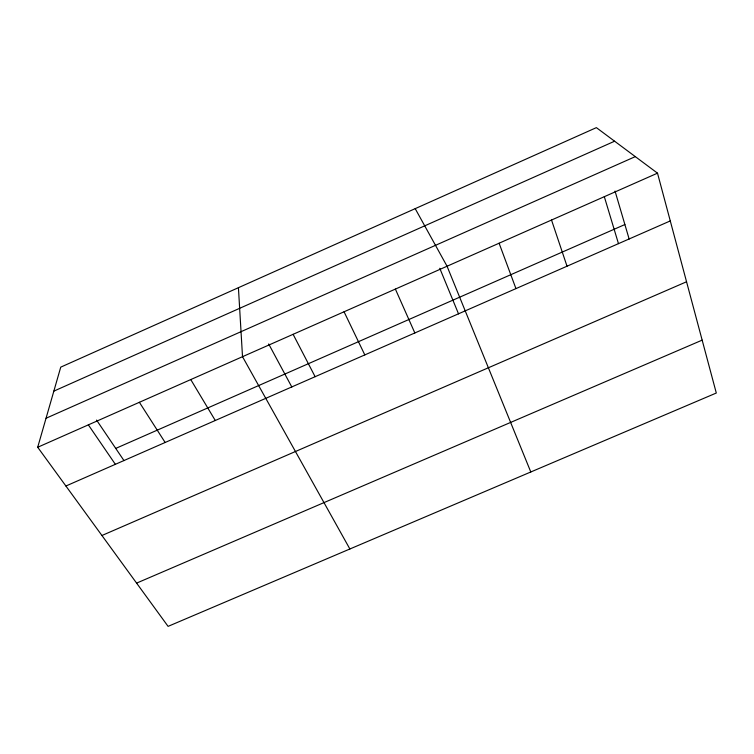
<?xml version="1.0" encoding="UTF-8"?>
<svg xmlns="http://www.w3.org/2000/svg" width="754" height="754" viewBox="0 0 754 754"><rect width="100%" height="100%" fill="white"/><g stroke="black" fill="none" stroke-linecap="round" stroke-linejoin="round"><path stroke-width="1.13" d="M37.7 447.263L60.744 367.141L596.376 127.633L657.507 173.166L716.3 393.022L168.085 626.367L37.7 447.263L657.507 173.166M53.845 391.128L614.604 141.215M46.041 418.253L635.292 156.625M115.739 448.413L624.887 224.541M65.909 486.01L670.278 220.922M101.941 535.5L686.545 281.77M136.606 583.115L702.153 340.139M88.35 424.86L115.353 464.323M96.569 420.082L123.995 460.619M139.377 402.297L165.145 442.475M190.762 379.573L215.276 420.487M349.875 548.987L242.515 356.689L238.424 287.689M415.2 208.641L447.056 266.237L530.797 471.985M268.678 343.956L291.826 387.009M293.108 334.314L315.125 376.698M344.06 311.779L364.813 354.908M395.379 289.084L414.841 332.957M439.761 268.283L458.545 313.89M499.101 243.222L515.953 288.612M551.523 220.036L567.027 266.209M604.322 196.69L618.469 243.646M615.038 191.073L629.156 239.056"/></g></svg>
